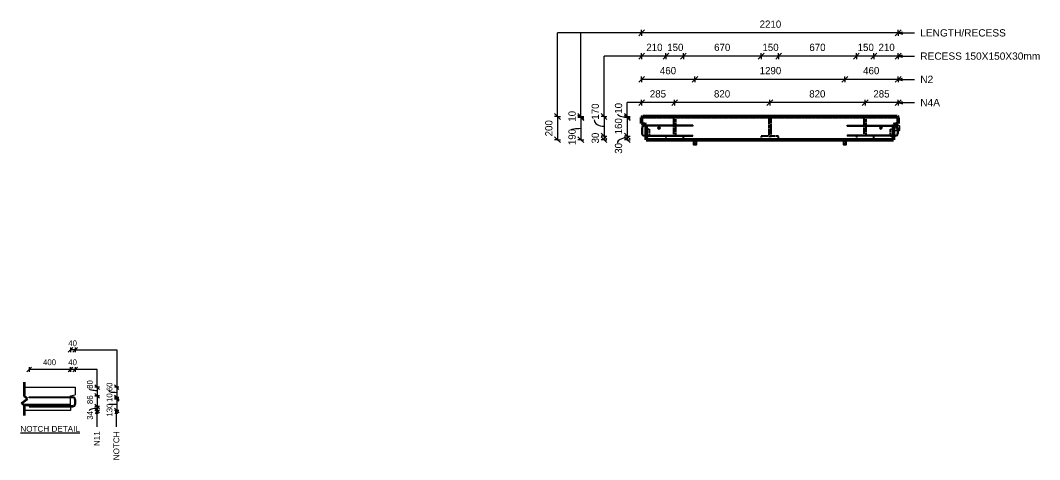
# Model space of a CAD drawing. Header units: millimetres. Extents: x -3238 to 16509, y 1067 to 21350.
# Drawn here: x 7732 to 16509, y 17512 to 21291 of the extents above; entities that cross this region are included whole.
import ezdxf

# ---------------------------------------------------------------- set-up
doc = ezdxf.new("R2010")
doc.units = ezdxf.units.MM
doc.linetypes.add('Dash', pattern=[6.36, 3.18, -3.18])
for name, color, linetype, lineweight in [('A-ANNO-DIMS', 211, 'Continuous', 9), ('A-ANNO-DIMS-25', 211, 'Continuous', 9), ('A-DETL', 90, 'Continuous', 18), ('A-DETL-MBND', 5, 'Continuous', 18), ('A-GENM', 13, 'Continuous', 18), ('A-WALL', 113, 'Continuous', 25), ('A-WALL-HDLN', 110, 'Dash', 25), ('G-ANNO-TEXT', 231, 'Continuous', 9), ('S-RBAR', 171, 'Continuous', 18)]:
    doc.layers.add(name, color=color, linetype=linetype, lineweight=lineweight)
doc.styles.add('Arial', font='arial.ttf', dxfattribs={"height": 62.5})
doc.styles.add('Arial_1', font='arial.ttf', dxfattribs={"height": 50})
doc.styles.add('Nirmala UI Semilight', font='NirmalaS.ttf', dxfattribs={"height": 62.5})
doc.styles.add('Nirmala UI Semilight_1', font='NirmalaS.ttf', dxfattribs={"height": 50})
doc.dimstyles.new('Arrow_Filled_-_2_5_NI_UI', dxfattribs={"dimscale": 304.8, "dimtxt": 65.460247, "dimasz": 0.164042, "dimexe": 0.082021, "dimexo": 0.0625, "dimgap": 0.082021, "dimtad": 1, "dimdec": 4, "dimzin": 0, "dimdsep": 46, "dimtxsty": 'Nirmala UI Semilight', "dimblk1": 'OBLIQUE', "dimblk2": 'OBLIQUE', "dimsah": 1, "dimcen": 0.09, "dimazin": 0, "dimtfac": 1, "dimtdec": 4, "dimtix": 1, "dimtmove": 0, "dimatfit": 3, "dimfxl": 0.082021, "dimfxlon": 1, "dimtvp": 1, "dimtolj": 1, "dimtzin": 0, "dimarcsym": 2})
doc.dimstyles.new('Arrow_Filled_-_2_5_NI_UI_5', dxfattribs={"dimscale": 304.8, "dimtxt": 65.460247, "dimasz": 0.164042, "dimexe": 0.082021, "dimexo": 0.0625, "dimgap": 0.082021, "dimtad": 1, "dimdec": 4, "dimzin": 0, "dimdsep": 46, "dimtxsty": 'Nirmala UI Semilight', "dimblk1": 'OBLIQUE', "dimblk2": 'OBLIQUE', "dimsah": 1, "dimcen": 0.09, "dimazin": 0, "dimtfac": 1, "dimtdec": 4, "dimtix": 1, "dimtmove": 1, "dimatfit": 3, "dimfxl": 0.082021, "dimfxlon": 1, "dimtvp": 1, "dimtolj": 1, "dimtzin": 0, "dimarcsym": 2})

# ---------------------------------------------------------------- blocks, each defined once
blk = doc.blocks.new('RR spread anchor face based - RR-SA-2_5-150-1876458-Elevation Top Copy 1 Copy 1')
at = {"layer": 'A-GENM'}
for p, q in [((-1003.5, 20264.6), (-1003.5, 20224.6)), ((-1003.5, 20224.6), (-1001, 20219.6)), ((-1001, 20219.6), (-976, 20219.6)), ((-995.5, 20235.1), (-995.5, 20241.1)), ((-981.5, 20241.1), (-981.5, 20235.1)), ((-976, 20219.6), (-973.5, 20224.6)), ((-973.5, 20224.6), (-973.5, 20264.6))]:
    blk.add_line(p, q, dxfattribs=at)
for centre, start, end in [((-988.5, 20241.1), 0, 180), ((-988.5, 20235.1), 180, 360)]:
    blk.add_arc(centre, 7, start, end, dxfattribs=at)
blk = doc.blocks.new('RR spread anchor face based - RR-SA-3_0-200-1726827-Elevation Top Copy 1 Copy 1')
at = {"layer": 'A-GENM'}
for p, q in [((-539.8, 20373.6), (-539.5, 20373.6)), ((-518.5, 20384.6), (-539.5, 20384.6)), ((-513.5, 20382.1), (-518.5, 20384.6)), ((-513.5, 20347.1), (-513.5, 20382.1)), ((-568.5, 20344.6), (-536.5, 20344.6)), ((-536.5, 20355.6), (-539.8, 20355.6)), ((-528.5, 20344.6), (-518.5, 20344.6)), ((-518.5, 20344.6), (-513.5, 20347.1))]:
    blk.add_line(p, q, dxfattribs=at)
for centre, start, end in [((-539.8, 20364.6), 90, 270), ((-535.8, 20364.6), 324.81675, 43.77435)]:
    blk.add_arc(centre, 9, start, end, dxfattribs=at)
blk = doc.blocks.new('DIMBLOCK47-Elevation Top Copy 1 Copy 1')
at = {"layer": 'A-ANNO-DIMS-25'}
for p, q in [((15006.5, 20583.7), (14981.5, 20558.7)), ((15006.5, 20583.7), (15031.5, 20608.7)), ((15006.5, 20583.7), (15006.5, 20608.7)), ((15291.5, 20583.7), (15006.5, 20583.7)), ((15006.5, 20583.7), (15006.5, 20558.7)), ((15291.5, 20583.7), (15266.5, 20558.7)), ((15291.5, 20583.7), (15316.5, 20608.7)), ((15291.5, 20583.7), (15291.5, 20608.7)), ((15291.5, 20583.7), (15291.5, 20558.7))]:
    blk.add_line(p, q, dxfattribs=at)
at = {"layer": 'A-ANNO-DIMS-25', "color": 0, "insert": (15077.6, 20690.2), "char_height": 62.5, "width": 171.387, "attachment_point": 1, "line_spacing_factor": 1.142579, "style": 'Nirmala UI Semilight'}
blk.add_mtext('285', dxfattribs=at)
blk = doc.blocks.new('_Oblique')
at = {"color": 0, "linetype": 'ByBlock', "lineweight": -2}
blk.add_line((-0.5, -0.5), (0.5, 0.5), dxfattribs=at)
blk = doc.blocks.new('DIMBLOCK48-Elevation Top Copy 1 Copy 1')
at = {"layer": 'A-ANNO-DIMS-25'}
for p, q in [((14186.5, 20583.7), (14161.5, 20558.7)), ((14186.5, 20583.7), (14211.5, 20608.7)), ((14186.5, 20583.7), (14186.5, 20608.7)), ((15006.5, 20583.7), (14186.5, 20583.7)), ((14186.5, 20583.7), (14186.5, 20558.7)), ((15006.5, 20583.7), (14981.5, 20558.7)), ((15006.5, 20583.7), (15031.5, 20608.7)), ((15006.5, 20583.7), (15006.5, 20608.7)), ((15006.5, 20583.7), (15006.5, 20558.7))]:
    blk.add_line(p, q, dxfattribs=at)
at = {"layer": 'A-ANNO-DIMS-25', "color": 0, "insert": (14525.1, 20690.2), "char_height": 62.5, "width": 171.387, "attachment_point": 1, "line_spacing_factor": 1.142579, "style": 'Nirmala UI Semilight'}
blk.add_mtext('820', dxfattribs=at)
blk = doc.blocks.new('DIMBLOCK49-Elevation Top Copy 1 Copy 1')
at = {"layer": 'A-ANNO-DIMS-25'}
for p, q in [((13366.5, 20583.7), (13341.5, 20558.7)), ((13366.5, 20583.7), (13391.5, 20608.7)), ((13366.5, 20583.7), (13366.5, 20608.7)), ((14186.5, 20583.7), (13366.5, 20583.7)), ((13366.5, 20583.7), (13366.5, 20558.7)), ((14186.5, 20583.7), (14161.5, 20558.7)), ((14186.5, 20583.7), (14211.5, 20608.7)), ((14186.5, 20583.7), (14186.5, 20608.7)), ((14186.5, 20583.7), (14186.5, 20558.7))]:
    blk.add_line(p, q, dxfattribs=at)
at = {"layer": 'A-ANNO-DIMS-25', "color": 0, "insert": (13705.1, 20690.2), "char_height": 62.5, "width": 171.387, "attachment_point": 1, "line_spacing_factor": 1.142579, "style": 'Nirmala UI Semilight'}
blk.add_mtext('820', dxfattribs=at)
blk = doc.blocks.new('DIMBLOCK50-Elevation Top Copy 1 Copy 1')
at = {"layer": 'A-ANNO-DIMS-25'}
for p, q in [((13081.5, 20583.7), (13056.5, 20558.7)), ((13081.5, 20583.7), (13106.5, 20608.7)), ((13081.5, 20583.7), (13081.5, 20608.7)), ((13366.5, 20583.7), (13081.5, 20583.7)), ((13081.5, 20583.7), (13081.5, 20558.7)), ((13366.5, 20583.7), (13341.5, 20558.7)), ((13366.5, 20583.7), (13391.5, 20608.7)), ((13366.5, 20583.7), (13366.5, 20608.7)), ((13366.5, 20583.7), (13366.5, 20558.7))]:
    blk.add_line(p, q, dxfattribs=at)
at = {"layer": 'A-ANNO-DIMS-25', "color": 0, "insert": (13152.6, 20690.2), "char_height": 62.5, "width": 171.387, "attachment_point": 1, "line_spacing_factor": 1.142579, "style": 'Nirmala UI Semilight'}
blk.add_mtext('285', dxfattribs=at)
blk = doc.blocks.new('DIMBLOCK51-Elevation Top Copy 1 Copy 1')
at = {"layer": 'A-ANNO-DIMS-25'}
for p, q in [((14831.5, 20783.7), (14856.5, 20808.7)), ((14831.5, 20783.7), (14831.5, 20808.7)), ((15291.5, 20783.7), (15316.5, 20808.7)), ((15291.5, 20783.7), (15291.5, 20808.7)), ((14831.5, 20783.7), (14806.5, 20758.7)), ((15291.5, 20783.7), (14831.5, 20783.7)), ((14831.5, 20783.7), (14831.5, 20758.7)), ((15291.5, 20783.7), (15266.5, 20758.7)), ((15291.5, 20783.7), (15291.5, 20758.7))]:
    blk.add_line(p, q, dxfattribs=at)
at = {"layer": 'A-ANNO-DIMS-25', "color": 0, "insert": (14989.5, 20890.2), "char_height": 62.5, "width": 172.815, "attachment_point": 1, "line_spacing_factor": 1.142579, "style": 'Nirmala UI Semilight'}
blk.add_mtext('460', dxfattribs=at)
blk = doc.blocks.new('DIMBLOCK52-Elevation Top Copy 1 Copy 1')
at = {"layer": 'A-ANNO-DIMS-25'}
for p, q in [((13541.5, 20783.7), (13566.5, 20808.7)), ((13541.5, 20783.7), (13541.5, 20808.7)), ((14831.5, 20783.7), (14856.5, 20808.7)), ((14831.5, 20783.7), (14831.5, 20808.7)), ((13541.5, 20783.7), (13516.5, 20758.7)), ((14831.5, 20783.7), (13541.5, 20783.7)), ((13541.5, 20783.7), (13541.5, 20758.7)), ((14831.5, 20783.7), (14806.5, 20758.7)), ((14831.5, 20783.7), (14831.5, 20758.7))]:
    blk.add_line(p, q, dxfattribs=at)
at = {"layer": 'A-ANNO-DIMS-25', "color": 0, "insert": (14098.5, 20890.2), "char_height": 62.5, "width": 211.377, "attachment_point": 1, "line_spacing_factor": 1.142579, "style": 'Nirmala UI Semilight'}
blk.add_mtext('1290', dxfattribs=at)
blk = doc.blocks.new('DIMBLOCK53-Elevation Top Copy 1 Copy 1')
at = {"layer": 'A-ANNO-DIMS-25'}
for p, q in [((13081.5, 20783.7), (13106.5, 20808.7)), ((13081.5, 20783.7), (13081.5, 20808.7)), ((13541.5, 20783.7), (13566.5, 20808.7)), ((13541.5, 20783.7), (13541.5, 20808.7)), ((13081.5, 20783.7), (13056.5, 20758.7)), ((13541.5, 20783.7), (13081.5, 20783.7)), ((13081.5, 20783.7), (13081.5, 20758.7)), ((13541.5, 20783.7), (13516.5, 20758.7)), ((13541.5, 20783.7), (13541.5, 20758.7))]:
    blk.add_line(p, q, dxfattribs=at)
at = {"layer": 'A-ANNO-DIMS-25', "color": 0, "insert": (13239.5, 20890.2), "char_height": 62.5, "width": 172.815, "attachment_point": 1, "line_spacing_factor": 1.142579, "style": 'Nirmala UI Semilight'}
blk.add_mtext('460', dxfattribs=at)
blk = doc.blocks.new('DIMBLOCK54-Elevation Top Copy 1 Copy 1')
at = {"layer": 'A-ANNO-DIMS-25'}
for p, q in [((15081.5, 20983.7), (15056.5, 20958.7)), ((15081.5, 20983.7), (15106.5, 21008.7)), ((15081.5, 20983.7), (15081.5, 21008.7)), ((15291.5, 20983.7), (15081.5, 20983.7)), ((15081.5, 20983.7), (15081.5, 20958.7)), ((15291.5, 20983.7), (15266.5, 20958.7)), ((15291.5, 20983.7), (15316.5, 21008.7)), ((15291.5, 20983.7), (15291.5, 21008.7)), ((15291.5, 20983.7), (15291.5, 20958.7))]:
    blk.add_line(p, q, dxfattribs=at)
at = {"layer": 'A-ANNO-DIMS-25', "color": 0, "insert": (15122.3, 21090.2), "char_height": 62.5, "width": 154.248, "attachment_point": 1, "line_spacing_factor": 1.142579, "style": 'Nirmala UI Semilight'}
blk.add_mtext('210', dxfattribs=at)
blk = doc.blocks.new('DIMBLOCK55-Elevation Top Copy 1 Copy 1')
at = {"layer": 'A-ANNO-DIMS-25'}
for p, q in [((14931.5, 20983.7), (14906.5, 20958.7)), ((14931.5, 20983.7), (14956.5, 21008.7)), ((14931.5, 20983.7), (14931.5, 21008.7)), ((15081.5, 20983.7), (14931.5, 20983.7)), ((14931.5, 20983.7), (14931.5, 20958.7)), ((15081.5, 20983.7), (15056.5, 20958.7)), ((15081.5, 20983.7), (15106.5, 21008.7)), ((15081.5, 20983.7), (15081.5, 21008.7)), ((15081.5, 20983.7), (15081.5, 20958.7))]:
    blk.add_line(p, q, dxfattribs=at)
at = {"layer": 'A-ANNO-DIMS-25', "color": 0, "insert": (14942.3, 21090.2), "char_height": 62.5, "width": 154.248, "attachment_point": 1, "line_spacing_factor": 1.142579, "style": 'Nirmala UI Semilight'}
blk.add_mtext('150', dxfattribs=at)
blk = doc.blocks.new('DIMBLOCK56-Elevation Top Copy 1 Copy 1')
at = {"layer": 'A-ANNO-DIMS-25'}
for p, q in [((14261.5, 20983.7), (14236.5, 20958.7)), ((14261.5, 20983.7), (14286.5, 21008.7)), ((14261.5, 20983.7), (14261.5, 21008.7)), ((14931.5, 20983.7), (14261.5, 20983.7)), ((14261.5, 20983.7), (14261.5, 20958.7)), ((14931.5, 20983.7), (14906.5, 20958.7)), ((14931.5, 20983.7), (14956.5, 21008.7)), ((14931.5, 20983.7), (14931.5, 21008.7)), ((14931.5, 20983.7), (14931.5, 20958.7))]:
    blk.add_line(p, q, dxfattribs=at)
at = {"layer": 'A-ANNO-DIMS-25', "color": 0, "insert": (14526.3, 21090.2), "char_height": 62.5, "width": 168.53, "attachment_point": 1, "line_spacing_factor": 1.142579, "style": 'Nirmala UI Semilight'}
blk.add_mtext('670', dxfattribs=at)
blk = doc.blocks.new('DIMBLOCK57-Elevation Top Copy 1 Copy 1')
at = {"layer": 'A-ANNO-DIMS-25'}
for p, q in [((14111.5, 20983.7), (14086.5, 20958.7)), ((14111.5, 20983.7), (14136.5, 21008.7)), ((14111.5, 20983.7), (14111.5, 21008.7)), ((14261.5, 20983.7), (14111.5, 20983.7)), ((14111.5, 20983.7), (14111.5, 20958.7)), ((14261.5, 20983.7), (14236.5, 20958.7)), ((14261.5, 20983.7), (14286.5, 21008.7)), ((14261.5, 20983.7), (14261.5, 21008.7)), ((14261.5, 20983.7), (14261.5, 20958.7))]:
    blk.add_line(p, q, dxfattribs=at)
at = {"layer": 'A-ANNO-DIMS-25', "color": 0, "insert": (14122.3, 21090.2), "char_height": 62.5, "width": 154.248, "attachment_point": 1, "line_spacing_factor": 1.142579, "style": 'Nirmala UI Semilight'}
blk.add_mtext('150', dxfattribs=at)
blk = doc.blocks.new('DIMBLOCK58-Elevation Top Copy 1 Copy 1')
at = {"layer": 'A-ANNO-DIMS-25'}
for p, q in [((13441.5, 20983.7), (13416.5, 20958.7)), ((13441.5, 20983.7), (13466.5, 21008.7)), ((13441.5, 20983.7), (13441.5, 21008.7)), ((14111.5, 20983.7), (13441.5, 20983.7)), ((13441.5, 20983.7), (13441.5, 20958.7)), ((14111.5, 20983.7), (14086.5, 20958.7)), ((14111.5, 20983.7), (14136.5, 21008.7)), ((14111.5, 20983.7), (14111.5, 21008.7)), ((14111.5, 20983.7), (14111.5, 20958.7))]:
    blk.add_line(p, q, dxfattribs=at)
at = {"layer": 'A-ANNO-DIMS-25', "color": 0, "insert": (13706.3, 21090.2), "char_height": 62.5, "width": 168.53, "attachment_point": 1, "line_spacing_factor": 1.142579, "style": 'Nirmala UI Semilight'}
blk.add_mtext('670', dxfattribs=at)
blk = doc.blocks.new('DIMBLOCK59-Elevation Top Copy 1 Copy 1')
at = {"layer": 'A-ANNO-DIMS-25'}
for p, q in [((13291.5, 20983.7), (13266.5, 20958.7)), ((13291.5, 20983.7), (13316.5, 21008.7)), ((13291.5, 20983.7), (13291.5, 21008.7)), ((13441.5, 20983.7), (13291.5, 20983.7)), ((13291.5, 20983.7), (13291.5, 20958.7)), ((13441.5, 20983.7), (13416.5, 20958.7)), ((13441.5, 20983.7), (13466.5, 21008.7)), ((13441.5, 20983.7), (13441.5, 21008.7)), ((13441.5, 20983.7), (13441.5, 20958.7))]:
    blk.add_line(p, q, dxfattribs=at)
at = {"layer": 'A-ANNO-DIMS-25', "color": 0, "insert": (13302.3, 21090.2), "char_height": 62.5, "width": 154.248, "attachment_point": 1, "line_spacing_factor": 1.142579, "style": 'Nirmala UI Semilight'}
blk.add_mtext('150', dxfattribs=at)
blk = doc.blocks.new('DIMBLOCK60-Elevation Top Copy 1 Copy 1')
at = {"layer": 'A-ANNO-DIMS-25'}
for p, q in [((13081.5, 20983.7), (13056.5, 20958.7)), ((13081.5, 20983.7), (13106.5, 21008.7)), ((13081.5, 20983.7), (13081.5, 21008.7)), ((13291.5, 20983.7), (13081.5, 20983.7)), ((13081.5, 20983.7), (13081.5, 20958.7)), ((13291.5, 20983.7), (13266.5, 20958.7)), ((13291.5, 20983.7), (13316.5, 21008.7)), ((13291.5, 20983.7), (13291.5, 21008.7)), ((13291.5, 20983.7), (13291.5, 20958.7))]:
    blk.add_line(p, q, dxfattribs=at)
at = {"layer": 'A-ANNO-DIMS-25', "color": 0, "insert": (13122.3, 21090.2), "char_height": 62.5, "width": 154.248, "attachment_point": 1, "line_spacing_factor": 1.142579, "style": 'Nirmala UI Semilight'}
blk.add_mtext('210', dxfattribs=at)
blk = doc.blocks.new('DIMBLOCK61-Elevation Top Copy 1 Copy 1')
at = {"layer": 'A-ANNO-DIMS-25'}
for p, q in [((13081.5, 21183.7), (13056.5, 21158.7)), ((13081.5, 21183.7), (13106.5, 21208.7)), ((13081.5, 21183.7), (13081.5, 21208.7)), ((15291.5, 21183.7), (13081.5, 21183.7)), ((13081.5, 21183.7), (13081.5, 21158.7)), ((15291.5, 21183.7), (15266.5, 21158.7)), ((15291.5, 21183.7), (15316.5, 21208.7)), ((15291.5, 21183.7), (15291.5, 21208.7)), ((15291.5, 21183.7), (15291.5, 21158.7))]:
    blk.add_line(p, q, dxfattribs=at)
at = {"layer": 'A-ANNO-DIMS-25', "color": 0, "insert": (14098.5, 21290.2), "char_height": 62.5, "width": 211.377, "attachment_point": 1, "line_spacing_factor": 1.142579, "style": 'Nirmala UI Semilight'}
blk.add_mtext('2210', dxfattribs=at)
blk = doc.blocks.new('DIMBLOCK62-Elevation Top Copy 1 Copy 1')
at = {"layer": 'A-ANNO-DIMS-25'}
for p, q in [((12958.1, 20464.6), (12933.1, 20489.6)), ((12958.1, 20454.6), (12933.1, 20479.6)), ((12958.1, 20464.6), (12933.1, 20464.6)), ((12958.1, 20454.6), (12933.1, 20454.6)), ((12958.1, 20464.6), (12958.1, 20454.6)), ((12958.1, 20464.6), (12983.1, 20439.6)), ((12958.1, 20464.6), (12983.1, 20464.6)), ((12958.1, 20454.6), (12983.1, 20429.6)), ((12958.1, 20454.6), (12983.1, 20454.6))]:
    blk.add_line(p, q, dxfattribs=at)
blk.add_ellipse((12958.1, 20487.8), major_axis=(84.5, 0), ratio=0.333984, start_param=3.141593, end_param=4.712389, dxfattribs=at)
at = {"layer": 'A-ANNO-DIMS-25', "color": 0, "insert": (12851.5, 20487.8), "char_height": 62.5, "width": 97.119, "attachment_point": 1, "rotation": 90, "line_spacing_factor": 1.142579, "style": 'Nirmala UI Semilight'}
blk.add_mtext('10', dxfattribs=at)
blk = doc.blocks.new('DIMBLOCK63-Elevation Top Copy 1 Copy 1')
at = {"layer": 'A-ANNO-DIMS-25'}
for p, q in [((12958.1, 20454.6), (12933.1, 20479.6)), ((12958.1, 20454.6), (12933.1, 20454.6)), ((12958.1, 20454.6), (12958.1, 20294.6)), ((12958.1, 20454.6), (12983.1, 20429.6)), ((12958.1, 20454.6), (12983.1, 20454.6)), ((12958.1, 20294.6), (12933.1, 20319.6)), ((12958.1, 20294.6), (12933.1, 20294.6)), ((12958.1, 20294.6), (12983.1, 20269.6)), ((12958.1, 20294.6), (12983.1, 20294.6))]:
    blk.add_line(p, q, dxfattribs=at)
at = {"layer": 'A-ANNO-DIMS-25', "color": 0, "insert": (12851.5, 20310.3), "char_height": 62.5, "width": 154.248, "attachment_point": 1, "rotation": 90, "line_spacing_factor": 1.142579, "style": 'Nirmala UI Semilight'}
blk.add_mtext('160', dxfattribs=at)
blk = doc.blocks.new('DIMBLOCK64-Elevation Top Copy 1 Copy 1')
at = {"layer": 'A-ANNO-DIMS-25'}
for p, q in [((12958.1, 20294.6), (12933.1, 20319.6)), ((12958.1, 20294.6), (12933.1, 20294.6)), ((12958.1, 20264.6), (12933.1, 20289.6)), ((12958.1, 20294.6), (12958.1, 20264.6)), ((12958.1, 20294.6), (12983.1, 20269.6)), ((12958.1, 20294.6), (12983.1, 20294.6)), ((12958.1, 20264.6), (12933.1, 20264.6)), ((12958.1, 20264.6), (12983.1, 20239.6)), ((12958.1, 20264.6), (12983.1, 20264.6))]:
    blk.add_line(p, q, dxfattribs=at)
blk.add_ellipse((12958.1, 20238.7), major_axis=(84.5, 0), ratio=0.484172, start_param=1.570796, end_param=3.141593, dxfattribs=at)
at = {"layer": 'A-ANNO-DIMS-25', "color": 0, "insert": (12851.5, 20143.4), "char_height": 62.5, "width": 114.258, "attachment_point": 1, "rotation": 90, "line_spacing_factor": 1.142579, "style": 'Nirmala UI Semilight'}
blk.add_mtext('30', dxfattribs=at)
blk = doc.blocks.new('DIMBLOCK65-Elevation Top Copy 1 Copy 1')
at = {"layer": 'A-ANNO-DIMS-25'}
for p, q in [((12558.1, 20464.6), (12533.1, 20489.6)), ((12558.1, 20454.6), (12533.1, 20479.6)), ((12558.1, 20464.6), (12533.1, 20464.6)), ((12558.1, 20454.6), (12533.1, 20454.6)), ((12558.1, 20464.6), (12558.1, 20454.6)), ((12558.1, 20464.6), (12583.1, 20439.6)), ((12558.1, 20464.6), (12583.1, 20464.6)), ((12558.1, 20454.6), (12583.1, 20429.6)), ((12558.1, 20454.6), (12583.1, 20454.6))]:
    blk.add_line(p, q, dxfattribs=at)
at = {"layer": 'A-ANNO-DIMS-25', "color": 0, "insert": (12451.5, 20419.1), "char_height": 62.5, "width": 97.119, "attachment_point": 1, "rotation": 90, "line_spacing_factor": 1.142579, "style": 'Nirmala UI Semilight'}
blk.add_mtext('10', dxfattribs=at)
blk = doc.blocks.new('DIMBLOCK66-Elevation Top Copy 1 Copy 1')
at = {"layer": 'A-ANNO-DIMS-25'}
for p, q in [((12558.1, 20454.6), (12533.1, 20479.6)), ((12558.1, 20454.6), (12533.1, 20454.6)), ((12558.1, 20454.6), (12558.1, 20264.6)), ((12558.1, 20454.6), (12583.1, 20429.6)), ((12558.1, 20454.6), (12583.1, 20454.6)), ((12558.1, 20264.6), (12533.1, 20289.6)), ((12558.1, 20264.6), (12533.1, 20264.6)), ((12558.1, 20264.6), (12583.1, 20239.6)), ((12558.1, 20264.6), (12583.1, 20264.6))]:
    blk.add_line(p, q, dxfattribs=at)
blk.add_ellipse((12558.1, 20346.4), major_axis=(84.5, 0), ratio=0.155959, start_param=1.570796, end_param=3.141593, dxfattribs=at)
at = {"layer": 'A-ANNO-DIMS-25', "color": 0, "insert": (12451.5, 20217.8), "char_height": 62.5, "width": 154.248, "attachment_point": 1, "rotation": 90, "line_spacing_factor": 1.142579, "style": 'Nirmala UI Semilight'}
blk.add_mtext('190', dxfattribs=at)
blk = doc.blocks.new('DIMBLOCK67-Elevation Top Copy 1 Copy 1')
at = {"layer": 'A-ANNO-DIMS-25'}
for p, q in [((12758.1, 20464.6), (12733.1, 20489.6)), ((12758.1, 20464.6), (12733.1, 20464.6)), ((12758.1, 20464.6), (12758.1, 20294.6)), ((12758.1, 20464.6), (12783.1, 20439.6)), ((12758.1, 20464.6), (12783.1, 20464.6)), ((12758.1, 20294.6), (12733.1, 20319.6)), ((12758.1, 20294.6), (12733.1, 20294.6)), ((12758.1, 20294.6), (12783.1, 20269.6)), ((12758.1, 20294.6), (12783.1, 20294.6))]:
    blk.add_line(p, q, dxfattribs=at)
blk.add_ellipse((12758.1, 20436.9), major_axis=(84.5, 0), ratio=0.677904, start_param=3.141593, end_param=4.712389, dxfattribs=at)
at = {"layer": 'A-ANNO-DIMS-25', "color": 0, "insert": (12651.5, 20436.9), "char_height": 62.5, "width": 151.392, "attachment_point": 1, "rotation": 90, "line_spacing_factor": 1.142579, "style": 'Nirmala UI Semilight'}
blk.add_mtext('170', dxfattribs=at)
blk = doc.blocks.new('DIMBLOCK68-Elevation Top Copy 1 Copy 1')
at = {"layer": 'A-ANNO-DIMS-25'}
for p, q in [((12758.1, 20294.6), (12733.1, 20319.6)), ((12758.1, 20294.6), (12733.1, 20294.6)), ((12758.1, 20264.6), (12733.1, 20289.6)), ((12758.1, 20294.6), (12758.1, 20264.6)), ((12758.1, 20294.6), (12783.1, 20269.6)), ((12758.1, 20294.6), (12783.1, 20294.6)), ((12758.1, 20264.6), (12733.1, 20264.6)), ((12758.1, 20264.6), (12783.1, 20239.6)), ((12758.1, 20264.6), (12783.1, 20264.6))]:
    blk.add_line(p, q, dxfattribs=at)
at = {"layer": 'A-ANNO-DIMS-25', "color": 0, "insert": (12651.5, 20232), "char_height": 62.5, "width": 114.258, "attachment_point": 1, "rotation": 90, "line_spacing_factor": 1.142579, "style": 'Nirmala UI Semilight'}
blk.add_mtext('30', dxfattribs=at)
blk = doc.blocks.new('DIMBLOCK69-Elevation Top Copy 1 Copy 1')
at = {"layer": 'A-ANNO-DIMS-25'}
for p, q in [((12358.1, 20464.6), (12333.1, 20489.6)), ((12358.1, 20464.6), (12333.1, 20464.6)), ((12358.1, 20464.6), (12358.1, 20264.6)), ((12358.1, 20464.6), (12383.1, 20439.6)), ((12358.1, 20464.6), (12383.1, 20464.6)), ((12358.1, 20264.6), (12333.1, 20289.6)), ((12358.1, 20264.6), (12333.1, 20264.6)), ((12358.1, 20264.6), (12383.1, 20239.6)), ((12358.1, 20264.6), (12383.1, 20264.6))]:
    blk.add_line(p, q, dxfattribs=at)
at = {"layer": 'A-ANNO-DIMS-25', "color": 0, "insert": (12251.5, 20293.2), "char_height": 62.5, "width": 171.387, "attachment_point": 1, "rotation": 90, "line_spacing_factor": 1.142579, "style": 'Nirmala UI Semilight'}
blk.add_mtext('200', dxfattribs=at)

msp = doc.modelspace()

# ---------------------------------------------------------------- hatches: boundary and pattern name
at = {"layer": 'S-RBAR'}
h = msp.add_hatch(color=256, dxfattribs=at)
edge = h.paths.add_edge_path()
edge.add_arc((13231.04031, 20364.5695), 10, 0, 360)
for points in [[(13231.04031, 20354.5695), (13238.11138, 20357.49843), (13241.04031, 20364.5695), (13238.11138, 20371.64057), (13231.04031, 20374.5695), (13223.96925, 20371.64057), (13221.04031, 20364.5695), (13223.96925, 20357.49843)], [(15142.04031, 20354.5695), (15149.11138, 20357.49843), (15152.04031, 20364.5695), (15149.11138, 20371.64057), (15142.04031, 20374.5695), (15134.96925, 20371.64057), (15132.04031, 20364.5695), (15134.96925, 20357.49843)]]:
    msp.add_hatch(color=256, dxfattribs=at).paths.add_polyline_path(points)
h = msp.add_hatch(color=256, dxfattribs=at)
edge = h.paths.add_edge_path()
edge.add_arc((15142.04031, 20364.5695), 10, 0, 360)

# ---------------------------------------------------------------- linework, layer by layer
at = {"layer": 'A-DETL', "color": 7}
for p, q in [((8162.98558, 18456.10216), (8142.98558, 18436.10216)), ((8162.98558, 18456.10216), (8182.98558, 18476.10216)), ((8162.98558, 18476.10216), (8162.98558, 18456.10216)), ((8202.98558, 18456.10216), (8162.98558, 18456.10216)), ((8162.98558, 18456.10216), (8162.98558, 18436.10216)), ((8202.98558, 18456.10216), (8182.98558, 18436.10216)), ((8222.98558, 18476.10216), (8202.98558, 18456.10216)), ((8202.98558, 18476.10216), (8202.98558, 18456.10216)), ((8202.98558, 18456.10216), (8202.98558, 18436.10216)), ((8202.98558, 18456.10216), (8561.23374, 18456.10216)), ((8561.23374, 18456.10216), (8561.23374, 18135.4305)), ((7806.98558, 18287.54776), (7786.98558, 18267.54776)), ((7806.98558, 18307.54776), (7806.98558, 18287.54776)), ((7806.98558, 18287.54776), (7826.98558, 18307.54776)), ((8162.98558, 18287.54776), (7806.98558, 18287.54776)), ((7806.98558, 18287.54776), (7806.98558, 18267.54776)), ((8162.98558, 18287.54776), (8142.98558, 18267.54776)), ((8142.98558, 18267.54776), (8162.98558, 18287.54776)), ((8162.98558, 18287.54776), (8162.98558, 18307.54776)), ((8162.98558, 18307.54776), (8162.98558, 18287.54776)), ((8162.98558, 18287.54776), (8182.98558, 18307.54776)), ((8182.98558, 18307.54776), (8162.98558, 18287.54776)), ((8202.98558, 18287.54776), (8162.98558, 18287.54776)), ((8162.98558, 18287.54776), (8162.98558, 18267.54776)), ((8162.98558, 18267.54776), (8162.98558, 18287.54776)), ((8182.98558, 18267.54776), (8202.98558, 18287.54776)), ((8202.98558, 18307.54776), (8202.98558, 18287.54776)), ((8202.98558, 18287.54776), (8222.98558, 18307.54776)), ((8202.98558, 18287.54776), (8202.98558, 18267.54776)), ((8392.89094, 18287.54776), (8202.98558, 18287.54776)), ((8392.89094, 18135.4305), (8392.89094, 18287.54776)), ((7767.98558, 18135.4305), (8202.98558, 18135.4305)), ((8202.98558, 18135.4305), (8202.98558, 18070.4305)), ((8392.89094, 18135.4305), (8372.89094, 18155.4305)), ((8392.89094, 18135.4305), (8372.89094, 18135.4305)), ((8412.89094, 18115.4305), (8392.89094, 18135.4305)), ((8392.89094, 18135.4305), (8392.89094, 18060.56257)), ((8412.89094, 18135.4305), (8392.89094, 18135.4305)), ((8561.23374, 18135.4305), (8541.23374, 18155.4305)), ((8561.23374, 18135.4305), (8541.23374, 18135.4305)), ((8581.23374, 18115.4305), (8561.23374, 18135.4305)), ((8561.23374, 18135.4305), (8561.23374, 18045.4305)), ((8581.23374, 18135.4305), (8561.23374, 18135.4305)), ((7806.98558, 18044.06257), (7806.98558, 18052.06257)), ((7806.98558, 18052.06257), (8182.98558, 18052.06257)), ((8182.98558, 18044.06257), (7806.98558, 18044.06257)), ((8162.98558, 18060.4305), (8202.98558, 18070.4305)), ((8162.98558, 17973.4305), (8162.98558, 18060.4305)), ((8198.98558, 18028.06257), (8198.98558, 17989.4305)), ((8206.98558, 18028.06257), (8206.98558, 17989.4305)), ((8392.89094, 18060.56257), (8372.89094, 18080.56257)), ((8372.89094, 18080.56257), (8392.89094, 18060.56257)), ((8392.89094, 18060.56257), (8372.89094, 18060.56257)), ((8372.89094, 18060.56257), (8392.89094, 18060.56257)), ((8392.89094, 18060.56257), (8412.89094, 18060.56257)), ((8412.89094, 18060.56257), (8392.89094, 18060.56257)), ((8392.89094, 18060.56257), (8412.89094, 18040.56257)), ((8412.89094, 18040.56257), (8392.89094, 18060.56257)), ((8392.89094, 18060.56257), (8392.89094, 17969.4305)), ((8561.23374, 18045.4305), (8541.23374, 18065.4305)), ((8541.23374, 18065.4305), (8561.23374, 18045.4305)), ((8561.23374, 18035.4305), (8541.23374, 18055.4305)), ((8541.23374, 18055.4305), (8561.23374, 18035.4305)), ((8561.23374, 18045.4305), (8541.23374, 18045.4305)), ((8541.23374, 18045.4305), (8561.23374, 18045.4305)), ((8561.23374, 18035.4305), (8541.23374, 18035.4305)), ((8541.23374, 18035.4305), (8561.23374, 18035.4305)), ((8561.23374, 18045.4305), (8581.23374, 18045.4305)), ((8581.23374, 18045.4305), (8561.23374, 18045.4305)), ((8561.23374, 18045.4305), (8581.23374, 18025.4305)), ((8581.23374, 18025.4305), (8561.23374, 18045.4305)), ((8561.23374, 18045.4305), (8561.23374, 18035.4305)), ((8561.23374, 18035.4305), (8581.23374, 18035.4305)), ((8581.23374, 18035.4305), (8561.23374, 18035.4305)), ((8561.23374, 18035.4305), (8581.23374, 18015.4305)), ((8581.23374, 18015.4305), (8561.23374, 18035.4305)), ((8561.23374, 18035.4305), (8561.23374, 17935.4305)), ((8162.98558, 17985.55017), (7757.02602, 17985.55017)), ((8162.98558, 17975.55017), (7767.98558, 17975.55017)), ((8162.98558, 17935.4305), (7767.98558, 17935.4305)), ((8182.98558, 17973.4305), (7806.98558, 17973.4305)), ((7806.98558, 17973.4305), (7806.98558, 17965.4305)), ((7806.98558, 17965.4305), (8182.98558, 17965.4305)), ((8162.98558, 17965.4305), (8162.98558, 17935.4305)), ((8392.89094, 17969.4305), (8372.89094, 17989.4305)), ((8372.89094, 17989.4305), (8392.89094, 17969.4305)), ((8392.89094, 17969.4305), (8372.89094, 17969.4305)), ((8372.89094, 17969.4305), (8392.89094, 17969.4305)), ((8392.89094, 17935.4305), (8372.89094, 17955.4305)), ((8392.89094, 17935.4305), (8372.89094, 17935.4305)), ((8381.92405, 17906.51119), (8389.96253, 17936.51119)), ((8389.96253, 17936.51119), (8389.96253, 17795.96958)), ((8389.96253, 17936.51119), (8398.00101, 17906.51119)), ((8392.89094, 17969.4305), (8412.89094, 17969.4305)), ((8412.89094, 17969.4305), (8392.89094, 17969.4305)), ((8392.89094, 17969.4305), (8412.89094, 17949.4305)), ((8412.89094, 17949.4305), (8392.89094, 17969.4305)), ((8392.89094, 17969.4305), (8392.89094, 17935.4305)), ((8412.89094, 17935.4305), (8392.89094, 17935.4305)), ((8392.89094, 17935.4305), (8412.89094, 17915.4305)), ((8561.23374, 17935.4305), (8541.23374, 17955.4305)), ((8561.23374, 17935.4305), (8541.23374, 17935.4305)), ((8550.26686, 17906.51119), (8558.30534, 17936.51119)), ((8558.30534, 17936.51119), (8558.30534, 17795.96958)), ((8558.30534, 17936.51119), (8566.34381, 17906.51119)), ((8581.23374, 17935.4305), (8561.23374, 17935.4305)), ((8561.23374, 17935.4305), (8581.23374, 17915.4305)), ((8389.96253, 17795.96958), (8389.96253, 17794.56958)), ((8558.30534, 17795.96958), (8558.30534, 17794.67791))]:
    msp.add_line(p, q, dxfattribs=at)
at = {"layer": 'A-DETL', "color": 250, "lineweight": 35}
for p, q in [((7767.98558, 18053.5305), (7767.98558, 18177.54776)), ((7742.58558, 17996.3805), (7793.38558, 18034.4805)), ((7767.98558, 17977.3305), (7742.58558, 17996.3805)), ((7793.38558, 18034.4805), (7767.98558, 18053.5305)), ((7767.98558, 17892.3305), (7767.98558, 17977.3305))]:
    msp.add_line(p, q, dxfattribs=at)
at = {"layer": 'A-DETL', "color": 7}
for centre, radius, start, end in [((8182.98558, 18028.06257), 24, 0, 90), ((8182.98558, 18028.06257), 16, 0, 90), ((8182.98558, 17989.4305), 16, 270, 0), ((8182.98558, 17989.4305), 24, 270, 0)]:
    msp.add_arc(centre, radius, start, end, dxfattribs=at)
for centre, ratio, start_param, end_param in [((8392.89094, 18120.89979), 0.2093446084, 3.1415926536, 4.7123889804), ((8561.23374, 18100.51088), 0.149101642, 3.1415926536, 4.7123889804), ((8392.89094, 17931.76408), 0.305682633, 1.5707963268, 3.1415926536), ((8561.23374, 17984.53679), 0.0132191917, 1.5707963268, 3.1415926536)]:
    msp.add_ellipse(centre, major_axis=(67.60745, 0), ratio=ratio, start_param=start_param, end_param=end_param, dxfattribs=at)
at = {"layer": 'A-DETL-MBND'}
for p, q in [((12358.06962, 20464.5695), (12358.06962, 21183.65142)), ((13081.54031, 21183.65142), (12358.06962, 21183.65142)), ((12558.06962, 20464.5695), (12558.06962, 21183.65142)), ((12758.06962, 20464.5695), (12758.06962, 20983.65142)), ((13081.54031, 20983.65142), (12758.06962, 20983.65142)), ((12958.06962, 20464.5695), (12958.06962, 20583.65142)), ((13081.54031, 20583.65142), (12958.06962, 20583.65142))]:
    msp.add_line(p, q, dxfattribs=at)
at = {"layer": 'A-WALL', "lineweight": 50}
for p, q in [((13091.5429, 20464.5695), (13081.54031, 20454.56692)), ((13081.54031, 20454.56692), (13081.54031, 20404.5695)), ((15281.53773, 20464.5695), (13091.5429, 20464.5695)), ((15291.54031, 20454.56692), (15281.53773, 20464.5695)), ((15291.54031, 20404.5695), (15291.54031, 20454.56692)), ((13081.54031, 20404.5695), (13121.54031, 20394.5695)), ((13121.54031, 20394.5695), (13121.54031, 20388.5695)), ((13121.54031, 20380.5695), (13121.54031, 20302.5695)), ((15251.54031, 20394.5695), (15291.54031, 20404.5695)), ((15251.54031, 20388.5695), (15251.54031, 20394.5695)), ((15251.54031, 20302.5695), (15251.54031, 20380.5695)), ((13121.54031, 20294.5695), (13121.54031, 20264.5695)), ((15251.54031, 20264.5695), (15251.54031, 20294.5695)), ((13121.54031, 20264.5695), (15251.54031, 20264.5695))]:
    msp.add_line(p, q, dxfattribs=at)
at = {"layer": 'A-WALL-HDLN'}
for p, q in [((13081.61306, 20454.5695), (13356.49071, 20454.5695)), ((13356.54031, 20454.5695), (13356.54031, 20388.5695)), ((13376.53305, 20454.5695), (13356.54031, 20454.5695)), ((13376.54031, 20388.5695), (13376.54031, 20454.5695)), ((13376.58992, 20454.5695), (14176.49071, 20454.5695)), ((14176.54031, 20454.5695), (14176.54031, 20294.5695)), ((14196.53305, 20454.5695), (14176.54031, 20454.5695)), ((14196.54031, 20294.5695), (14196.54031, 20454.5695)), ((14196.58992, 20454.5695), (14996.49071, 20454.5695)), ((14996.54031, 20454.5695), (14996.54031, 20388.5695)), ((15016.53305, 20454.5695), (14996.54031, 20454.5695)), ((15016.54031, 20388.5695), (15016.54031, 20454.5695)), ((15016.58992, 20454.5695), (15291.46757, 20454.5695)), ((13121.54031, 20364.5695), (13146.54031, 20354.5695)), ((13356.54031, 20380.5695), (13356.54031, 20302.5695)), ((13376.54031, 20302.5695), (13376.54031, 20380.5695)), ((14996.54031, 20380.5695), (14996.54031, 20302.5695)), ((15016.54031, 20302.5695), (15016.54031, 20380.5695)), ((15226.54031, 20354.5695), (15251.49071, 20364.54965)), ((13146.54031, 20294.5695), (13121.54031, 20284.5695)), ((13146.54031, 20354.5695), (13146.54031, 20302.5695)), ((13291.54031, 20294.5695), (13291.54031, 20264.5695)), ((13441.54031, 20264.5695), (13441.54031, 20294.5695)), ((14111.54031, 20294.5695), (14111.54031, 20264.5695)), ((14176.49071, 20294.5695), (14111.54031, 20294.5695)), ((14176.54031, 20294.5695), (14196.54031, 20294.5695)), ((14261.54031, 20294.5695), (14196.58992, 20294.5695)), ((14261.54031, 20264.5695), (14261.54031, 20294.5695)), ((14931.54031, 20294.5695), (14931.54031, 20264.5695)), ((15081.54031, 20264.5695), (15081.54031, 20294.5695)), ((15226.54031, 20302.5695), (15226.54031, 20354.5695)), ((15251.49071, 20284.58934), (15226.54031, 20294.5695))]:
    msp.add_line(p, q, dxfattribs=at)
at = {"layer": 'G-ANNO-TEXT', "color": 10}
for p, q in [((15291.10457, 21183.94321), (15328.60457, 21193.99131)), ((15291.10457, 21183.94321), (15328.60457, 21193.99131)), ((15291.10457, 21183.94321), (15328.60457, 21173.89512)), ((15291.10457, 21183.94321), (15431.49423, 21183.94321)), ((15291.10457, 21183.94321), (15328.60457, 21173.89512)), ((15291.10457, 21183.94321), (15431.49423, 21183.94321)), ((15291.10457, 20983.94321), (15328.60457, 20993.99131)), ((15291.10457, 20983.94321), (15328.60457, 20993.99131)), ((15291.10457, 20983.94321), (15328.60457, 20973.89512)), ((15291.10457, 20983.94321), (15431.49423, 20983.94321)), ((15291.10457, 20983.94321), (15328.60457, 20973.89512)), ((15291.10457, 20983.94321), (15431.49423, 20983.94321)), ((15291.10457, 20783.94321), (15328.60457, 20793.99131)), ((15291.10457, 20783.94321), (15328.60457, 20793.99131)), ((15291.10457, 20783.94321), (15328.60457, 20773.89512)), ((15291.10457, 20783.94321), (15431.49423, 20783.94321)), ((15291.10457, 20783.94321), (15328.60457, 20773.89512)), ((15291.10457, 20783.94321), (15431.49423, 20783.94321)), ((15291.10457, 20583.94321), (15328.60457, 20593.99131)), ((15291.10457, 20583.94321), (15328.60457, 20593.99131)), ((15291.10457, 20583.94321), (15328.60457, 20573.89512)), ((15291.10457, 20583.94321), (15431.49423, 20583.94321)), ((15291.10457, 20583.94321), (15328.60457, 20573.89512)), ((15291.10457, 20583.94321), (15431.49423, 20583.94321))]:
    msp.add_line(p, q, dxfattribs=at)
at = {"layer": 'S-RBAR'}
for p, q in [((13081.54031, 20364.5695), (13081.54031, 20318.5695)), ((13089.54031, 20364.5695), (13089.54031, 20318.5695)), ((13521.54031, 20388.5695), (13105.54031, 20388.5695)), ((13521.54031, 20380.5695), (13105.54031, 20380.5695)), ((13223.96925, 20371.64057), (13221.04031, 20364.5695)), ((13221.04031, 20364.5695), (13223.96925, 20357.49843)), ((13231.04031, 20374.5695), (13223.96925, 20371.64057)), ((13238.11138, 20371.64057), (13231.04031, 20374.5695)), ((13241.04031, 20364.5695), (13238.11138, 20371.64057)), ((13238.11138, 20357.49843), (13241.04031, 20364.5695)), ((13521.54031, 20388.5695), (13521.54031, 20380.5695)), ((14851.54031, 20388.5695), (15267.54031, 20388.5695)), ((14851.54031, 20380.5695), (14851.54031, 20388.5695)), ((14851.54031, 20380.5695), (15267.54031, 20380.5695)), ((15134.96925, 20371.64057), (15132.04031, 20364.5695)), ((15132.04031, 20364.5695), (15134.96925, 20357.49843)), ((15142.04031, 20374.5695), (15134.96925, 20371.64057)), ((15149.11138, 20371.64057), (15142.04031, 20374.5695)), ((15152.04031, 20364.5695), (15149.11138, 20371.64057)), ((15149.11138, 20357.49843), (15152.04031, 20364.5695)), ((15283.54031, 20364.5695), (15283.54031, 20318.5695)), ((15291.54031, 20364.5695), (15291.54031, 20318.5695)), ((13105.54031, 20302.5695), (13521.54031, 20302.5695)), ((13105.54031, 20294.5695), (13521.54031, 20294.5695)), ((13223.96925, 20357.49843), (13231.04031, 20354.5695)), ((13231.04031, 20354.5695), (13238.11138, 20357.49843)), ((13521.54031, 20294.5695), (13521.54031, 20302.5695)), ((15267.54031, 20302.5695), (14851.54031, 20302.5695)), ((14851.54031, 20302.5695), (14851.54031, 20294.5695)), ((15267.54031, 20294.5695), (14851.54031, 20294.5695)), ((15134.96925, 20357.49843), (15142.04031, 20354.5695)), ((15142.04031, 20354.5695), (15149.11138, 20357.49843))]:
    msp.add_line(p, q, dxfattribs=at)
for centre in [(13231.04031, 20364.5695), (15142.04031, 20364.5695)]:
    msp.add_circle(centre, 10, dxfattribs=at)
for centre, radius, start, end in [((13105.54031, 20364.5695), 24, 90, 180), ((13105.54031, 20364.5695), 16, 90, 180), ((15267.54031, 20364.5695), 24, 360, 90), ((15267.54031, 20364.5695), 16, 0, 90), ((13105.54031, 20318.5695), 24, 180, 270), ((13105.54031, 20318.5695), 16, 180, 270), ((15267.54031, 20318.5695), 16, 270, 0), ((15267.54031, 20318.5695), 24, 270, 0)]:
    msp.add_arc(centre, radius, start, end, dxfattribs=at)

# ---------------------------------------------------------------- block references
at = {"layer": 'A-GENM'}
for name, p in [('RR spread anchor face based - RR-SA-3_0-200-1726827-Elevation Top Copy 1 Copy 1', (15820.08642, 0)), ('RR spread anchor face based - RR-SA-2_5-150-1876458-Elevation Top Copy 1 Copy 1', (14530.08642, 0)), ('RR spread anchor face based - RR-SA-2_5-150-1876458-Elevation Top Copy 1 Copy 1', (15820.08642, 0))]:
    msp.add_blockref(name, p, dxfattribs=at)

# ---------------------------------------------------------------- texts
at = {"layer": 'G-ANNO-TEXT', "color": 7, "attachment_point": 1}
for s, insert, char_height, width, style in [('LENGTH/RECESS', (15481.49423, 21215.19321), 62.5, 891.8773437, 'Arial'), ('LENGTH/RECESS', (15481.49423, 21215.19321), 62.5, 891.8773437, 'Arial'), ('RECESS 150X150X30mm', (15481.49423, 21015.19321), 62.5, 1248.6282813, 'Arial'), ('RECESS 150X150X30mm', (15481.49423, 21015.19321), 62.5, 1248.6282813, 'Arial'), ('N2', (15481.49423, 20815.19321), 62.5, 134.2826563, 'Arial'), ('N2', (15481.49423, 20815.19321), 62.5, 134.2826563, 'Arial'), ('N4A', (15481.49423, 20615.19321), 62.5, 204.4303125, 'Arial'), ('N4A', (15481.49423, 20615.19321), 62.5, 204.4303125, 'Arial'), ('40', (8144.42355, 18537.9943), 50, 91.392375, 'Nirmala UI Semilight_1'), ('400', (7927.85664, 18374.43991), 50, 136.286875, 'Nirmala UI Semilight_1'), ('40', (8144.42355, 18374.43991), 50, 91.392375, 'Nirmala UI Semilight_1'), ('\\LNOTCH DETAIL', (7732.0629, 17801.32875), 50, 622.1095, 'Arial_1')]:
    msp.add_mtext(s, dxfattribs=dict(at, insert=insert, char_height=char_height, width=width, style=style))
at = {"layer": 'G-ANNO-TEXT', "color": 7, "char_height": 50, "attachment_point": 1, "rotation": 90}
for s, insert, width, style in [('80', (8305.9988, 18120.89979), 89.789, 'Nirmala UI Semilight_1'), ('60', (8474.3416, 18100.51088), 89.789, 'Nirmala UI Semilight_1'), ('86', (8305.9988, 17989.83049), 89.789, 'Nirmala UI Semilight_1'), ('10', (8474.3416, 18008.05743), 76.962, 'Nirmala UI Semilight_1'), ('34', (8305.9988, 17854.64001), 91.392375, 'Nirmala UI Semilight_1'), ('130', (8474.3416, 17881.70469), 121.8565, 'Nirmala UI Semilight_1'), ('N11', (8365.23018, 17627.56958), 153.924, 'Arial_1'), ('NOTCH', (8533.57298, 17505.96958), 301.4345, 'Arial_1')]:
    msp.add_mtext(s, dxfattribs=dict(at, insert=insert, width=width, style=style))

# ---------------------------------------------------------------- dimensions: what is measured, and where the dimension line sits
at = {"layer": 'A-ANNO-DIMS'}
for base, p1, p2, override, picture, middle in [((13081.54031, 21183.65142), (15291.54031, 21158.65142), (13081.54031, 21158.65142), {"dimpost": '<>', "dimfxl": 2210}, 'DIMBLOCK61-Elevation Top Copy 1 Copy 1', (14186.54031, 21241.12179)), ((13081.54031, 20983.65142), (13291.54031, 20958.65142), (13081.54031, 20958.65142), {"dimpost": '<>', "dimfxl": 210}, 'DIMBLOCK60-Elevation Top Copy 1 Copy 1', (13186.54031, 21041.12179)), ((13291.54031, 20983.65142), (13441.54031, 20958.65142), (13291.54031, 20958.65142), {"dimpost": '<>', "dimfxl": 150}, 'DIMBLOCK59-Elevation Top Copy 1 Copy 1', (13366.54031, 21041.12179)), ((13441.54031, 20983.65142), (14111.54031, 20958.65142), (13441.54031, 20958.65142), {"dimpost": '<>', "dimfxl": 670}, 'DIMBLOCK58-Elevation Top Copy 1 Copy 1', (13776.54031, 21040.96924)), ((14111.54031, 20983.65142), (14261.54031, 20958.65142), (14111.54031, 20958.65142), {"dimpost": '<>', "dimfxl": 150}, 'DIMBLOCK57-Elevation Top Copy 1 Copy 1', (14186.54031, 21041.12179)), ((14261.54031, 20983.65142), (14931.54031, 20958.65142), (14261.54031, 20958.65142), {"dimpost": '<>', "dimfxl": 670}, 'DIMBLOCK56-Elevation Top Copy 1 Copy 1', (14596.54031, 21040.96924)), ((14931.54031, 20983.65142), (15081.54031, 20958.65142), (14931.54031, 20958.65142), {"dimpost": '<>', "dimfxl": 150}, 'DIMBLOCK55-Elevation Top Copy 1 Copy 1', (15006.54031, 21041.12179)), ((15081.54031, 20983.65142), (15291.54031, 20958.65142), (15081.54031, 20958.65142), {"dimpost": '<>', "dimfxl": 210}, 'DIMBLOCK54-Elevation Top Copy 1 Copy 1', (15186.54031, 21041.12179)), ((13081.54031, 20783.65142), (13541.54031, 20758.65142), (13081.54031, 20758.65142), {"dimpost": '<>', "dimfxl": 460}, 'DIMBLOCK53-Elevation Top Copy 1 Copy 1', (13311.54031, 20840.96924)), ((13541.54031, 20783.65142), (14831.54031, 20758.65142), (13541.54031, 20758.65142), {"dimpost": '<>', "dimfxl": 1290}, 'DIMBLOCK52-Elevation Top Copy 1 Copy 1', (14186.54031, 20841.14358)), ((14831.54031, 20783.65142), (15291.54031, 20758.65142), (14831.54031, 20758.65142), {"dimpost": '<>', "dimfxl": 460}, 'DIMBLOCK51-Elevation Top Copy 1 Copy 1', (15061.54031, 20840.96924)), ((13081.54031, 20583.65142), (13366.54031, 20558.65142), (13081.54031, 20558.65142), {"dimpost": '<>', "dimfxl": 285}, 'DIMBLOCK50-Elevation Top Copy 1 Copy 1', (13224.04031, 20640.94745)), ((13366.54031, 20583.65142), (14186.54031, 20558.65142), (13366.54031, 20558.65142), {"dimpost": '<>', "dimfxl": 820}, 'DIMBLOCK49-Elevation Top Copy 1 Copy 1', (13776.54031, 20640.94745)), ((14186.54031, 20583.65142), (15006.54031, 20558.65142), (14186.54031, 20558.65142), {"dimpost": '<>', "dimfxl": 820}, 'DIMBLOCK48-Elevation Top Copy 1 Copy 1', (14596.54031, 20640.94745)), ((15006.54031, 20583.65142), (15291.54031, 20558.65142), (15006.54031, 20558.65142), {"dimpost": '<>', "dimfxl": 285}, 'DIMBLOCK47-Elevation Top Copy 1 Copy 1', (15149.04031, 20640.94745))]:
    dim = msp.add_linear_dim(base=base, p1=p1, p2=p2, dimstyle='Arrow_Filled_-_2_5_NI_UI', override=override, dxfattribs=at)
    dim.commit()
    dim.dimension.update_dxf_attribs({"geometry": picture, "text_midpoint": middle})
for base, p1, p2, override, picture, middle in [((12758.06962, 20294.5695), (12783.06962, 20464.5695), (12783.06962, 20294.5695), {"dimpost": '<>', "dimfxl": 170}, 'DIMBLOCK67-Elevation Top Copy 1 Copy 1', (12693.19331, 20512.55456)), ((12958.06962, 20454.5695), (12983.06962, 20464.5695), (12983.06962, 20454.5695), {"dimpost": '<>', "dimfxl": 10}, 'DIMBLOCK62-Elevation Top Copy 1 Copy 1', (12893.19331, 20536.35389)), ((12558.06962, 20264.5695), (12583.06962, 20454.5695), (12583.06962, 20264.5695), {"dimpost": '<>', "dimfxl": 190}, 'DIMBLOCK66-Elevation Top Copy 1 Copy 1', (12493.19331, 20294.9735)), ((12958.06962, 20264.5695), (12983.06962, 20294.5695), (12983.06962, 20264.5695), {"dimpost": '<>', "dimfxl": 30}, 'DIMBLOCK64-Elevation Top Copy 1 Copy 1', (12893.19331, 20200.56652))]:
    dim = msp.add_linear_dim(base=base, p1=p1, p2=p2, angle=90, dimstyle='Arrow_Filled_-_2_5_NI_UI_5', override=override, dxfattribs=at)
    dim.commit()
    dim.dimension.update_dxf_attribs({"geometry": picture, "text_midpoint": middle, "dimtype": 160, "text_rotation": 90})
for base, p1, p2, override, picture, middle in [((12358.06962, 20264.5695), (12383.06962, 20464.5695), (12383.06962, 20264.5695), {"dimpost": '<>', "dimfxl": 200}, 'DIMBLOCK69-Elevation Top Copy 1 Copy 1', (12300.7736, 20364.5695)), ((12558.06962, 20454.5695), (12583.06962, 20464.5695), (12583.06962, 20454.5695), {"dimpost": '<>', "dimfxl": 10}, 'DIMBLOCK65-Elevation Top Copy 1 Copy 1', (12500.59926, 20459.5695)), ((12958.06962, 20294.5695), (12983.06962, 20454.5695), (12983.06962, 20294.5695), {"dimpost": '<>', "dimfxl": 160}, 'DIMBLOCK63-Elevation Top Copy 1 Copy 1', (12900.57747, 20374.5695)), ((12758.06962, 20264.5695), (12783.06962, 20294.5695), (12783.06962, 20264.5695), {"dimpost": '<>', "dimfxl": 30}, 'DIMBLOCK68-Elevation Top Copy 1 Copy 1', (12700.75181, 20279.5695))]:
    dim = msp.add_linear_dim(base=base, p1=p1, p2=p2, angle=90, dimstyle='Arrow_Filled_-_2_5_NI_UI', override=override, dxfattribs=at)
    dim.commit()
    dim.dimension.update_dxf_attribs({"geometry": picture, "text_midpoint": middle})

doc.saveas('drawing.dxf')
